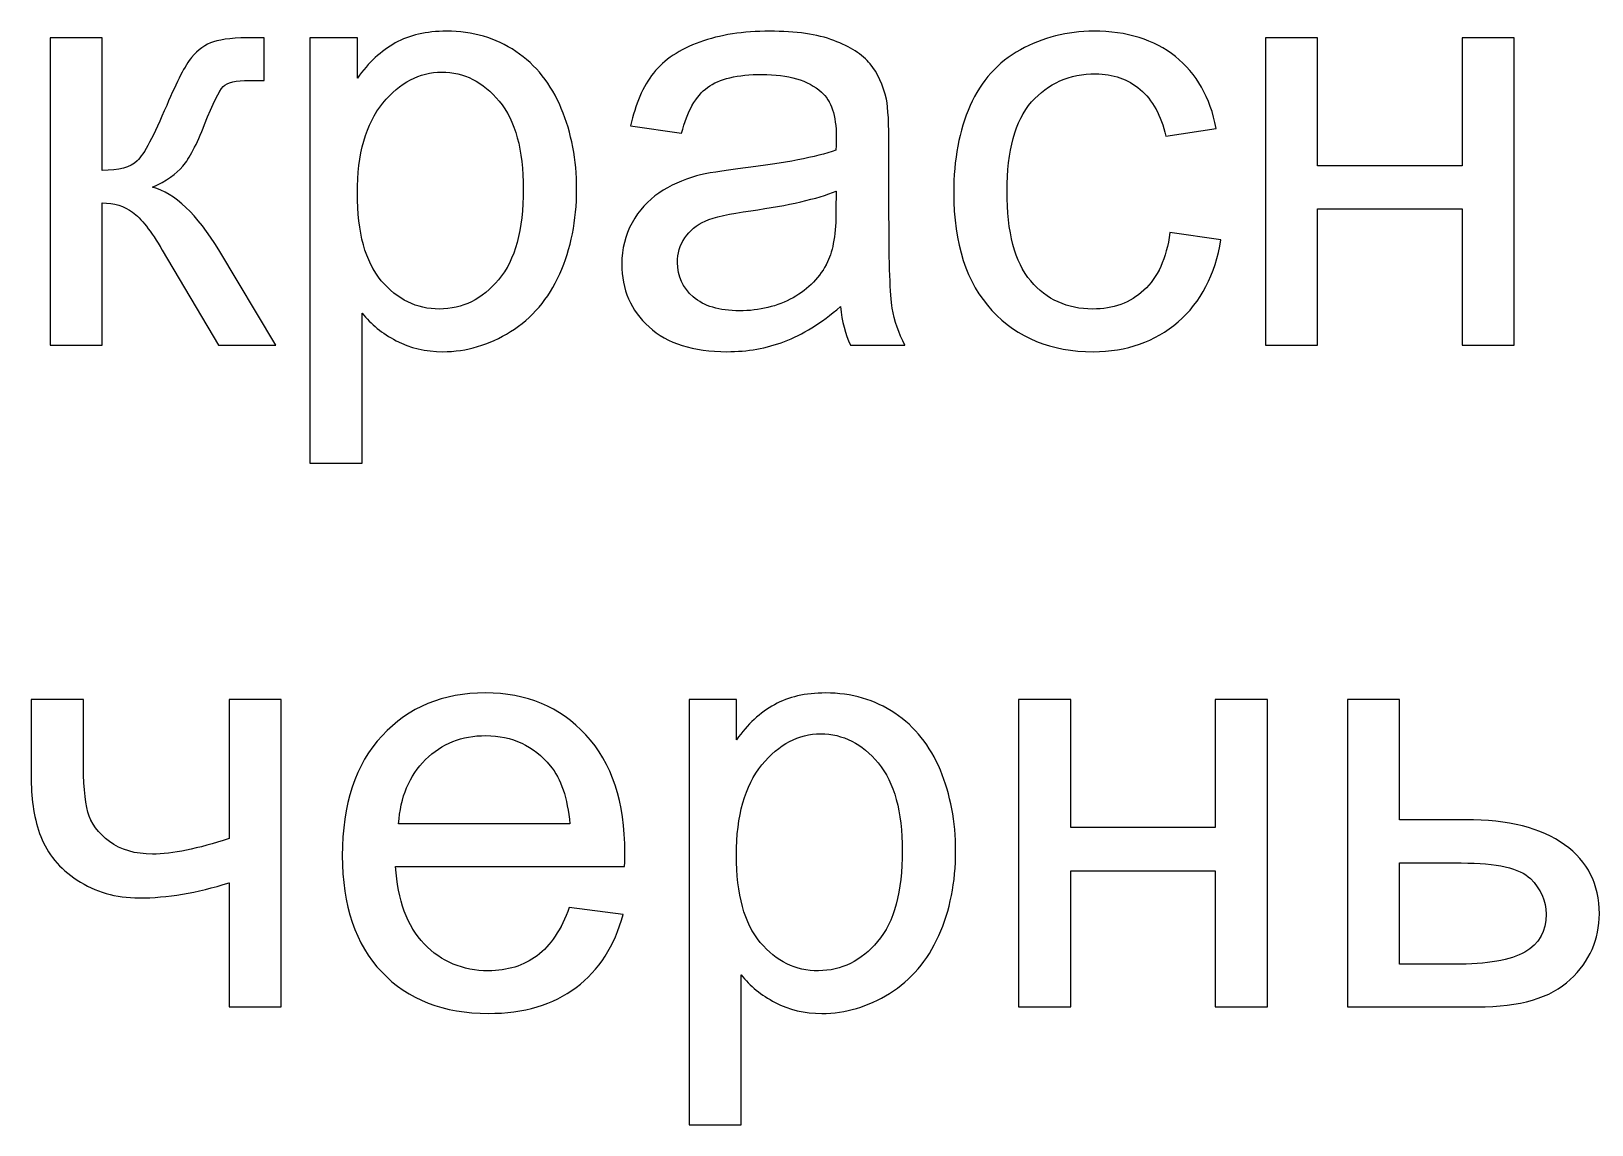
# Model space of a CAD drawing. Header units: millimetres. Extents: x 165 to 617, y -170 to 72.
# Drawn here: x 238.16 to 260.46, y 45.28 to 60.91 of the extents above; entities that cross this region are included whole.
import ezdxf

# ---------------------------------------------------------------- set-up
doc = ezdxf.new("R2010")
doc.units = ezdxf.units.MM
doc.header["$MEASUREMENT"] = 0
doc.layers.add('layer 1', color=7, linetype='Continuous')

msp = doc.modelspace()

# ---------------------------------------------------------------- linework, layer by layer
at = {"layer": 'layer 1', "color": 242}
for points, knots in [([(242.1435, 54.7368), (242.1435, 54.7368), (242.1435, 60.8159), (242.1435, 60.8159), (242.1435, 60.8159), (242.1435, 60.8159), (242.8208, 60.8159), (242.8208, 60.8159), (242.8208, 60.8159), (242.8208, 60.8159), (242.8208, 60.2388), (242.8208, 60.2388), (242.8208, 60.2388), (242.9803, 60.4617), (243.1609, 60.6296), (243.3627, 60.7411), (243.3627, 60.7411), (243.5631, 60.8526), (243.8072, 60.9091), (244.0937, 60.9091), (244.0937, 60.9091), (244.469, 60.9091), (244.7992, 60.8131), (245.0857, 60.6198), (245.0857, 60.6198), (245.3721, 60.4279), (245.588, 60.1555), (245.7348, 59.8056), (245.7348, 59.8056), (245.8801, 59.4542), (245.9535, 59.0704), (245.9535, 58.6513), (245.9535, 58.6513), (245.9535, 58.2039), (245.8731, 57.8004), (245.7122, 57.4405), (245.7122, 57.4405), (245.5513, 57.0821), (245.3171, 56.8069), (245.0095, 56.615), (245.0095, 56.615), (244.7033, 56.4245), (244.3801, 56.3286), (244.0415, 56.3286), (244.0415, 56.3286), (243.7931, 56.3286), (243.5701, 56.3808), (243.374, 56.4852), (243.374, 56.4852), (243.1764, 56.5896), (243.0156, 56.7209), (242.8886, 56.8803), (242.8886, 56.8803), (242.8886, 56.8803), (242.8886, 54.7368), (242.8886, 54.7368), (242.8886, 54.7368), (242.8886, 54.7368), (242.1435, 54.7368), (242.1435, 54.7368)], [0, 0, 0, 0, 0.0625, 0.0625, 0.0625, 0.0625, 0.125, 0.125, 0.125, 0.125, 0.1875, 0.1875, 0.1875, 0.1875, 0.25, 0.25, 0.25, 0.25, 0.3125, 0.3125, 0.3125, 0.3125, 0.375, 0.375, 0.375, 0.375, 0.4375, 0.4375, 0.4375, 0.4375, 0.5, 0.5, 0.5, 0.5, 0.5625, 0.5625, 0.5625, 0.5625, 0.625, 0.625, 0.625, 0.625, 0.6875, 0.6875, 0.6875, 0.6875, 0.75, 0.75, 0.75, 0.75, 0.8125, 0.8125, 0.8125, 0.8125, 0.875, 0.875, 0.875, 0.875, 1, 1, 1, 1]), ([(249.7226, 56.972), (249.446, 56.7364), (249.1793, 56.5713), (248.9239, 56.4739), (248.9239, 56.4739), (248.6685, 56.3765), (248.3948, 56.3286), (248.1012, 56.3286), (248.1012, 56.3286), (247.6186, 56.3286), (247.2475, 56.4457), (246.9879, 56.6813), (246.9879, 56.6813), (246.7282, 56.9156), (246.5984, 57.2162), (246.5984, 57.5816), (246.5984, 57.5816), (246.5984, 57.7961), (246.6478, 57.9923), (246.7452, 58.1701), (246.7452, 58.1701), (246.8439, 58.3479), (246.9723, 58.489), (247.1304, 58.5962), (247.1304, 58.5962), (247.2898, 58.7035), (247.4676, 58.7853), (247.6666, 58.8404), (247.6666, 58.8404), (247.8134, 58.8785), (248.0349, 58.9151), (248.3298, 58.9518), (248.3298, 58.9518), (248.931, 59.0224), (249.3755, 59.1085), (249.6591, 59.2072), (249.6591, 59.2072), (249.6619, 59.3088), (249.6633, 59.3738), (249.6633, 59.4006), (249.6633, 59.4006), (249.6633, 59.7025), (249.5928, 59.9156), (249.4517, 60.0398), (249.4517, 60.0398), (249.2612, 60.2077), (248.9775, 60.291), (248.6022, 60.291), (248.6022, 60.291), (248.2508, 60.291), (247.9912, 60.2289), (247.8247, 60.1061), (247.8247, 60.1061), (247.6567, 59.9834), (247.534, 59.766), (247.4535, 59.4528), (247.4535, 59.4528), (247.4535, 59.4528), (246.7254, 59.5544), (246.7254, 59.5544), (246.7254, 59.5544), (246.7917, 59.8662), (246.9004, 60.1188), (247.0528, 60.3107), (247.0528, 60.3107), (247.2052, 60.5026), (247.4253, 60.6494), (247.7132, 60.7538), (247.7132, 60.7538), (247.9996, 60.8568), (248.3341, 60.9091), (248.7123, 60.9091), (248.7123, 60.9091), (249.0876, 60.9091), (249.3938, 60.8653), (249.6295, 60.7764), (249.6295, 60.7764), (249.8637, 60.6875), (250.0373, 60.5774), (250.1474, 60.4434), (250.1474, 60.4434), (250.2574, 60.3093), (250.335, 60.14), (250.3802, 59.9354), (250.3802, 59.9354), (250.4042, 59.8084), (250.4169, 59.5798), (250.4169, 59.251), (250.4169, 59.251), (250.4169, 59.251), (250.4169, 58.2632), (250.4169, 58.2632), (250.4169, 58.2632), (250.4169, 57.5732), (250.4324, 57.1371), (250.4634, 56.9523), (250.4634, 56.9523), (250.4931, 56.7674), (250.5552, 56.591), (250.6455, 56.4217), (250.6455, 56.4217), (250.6455, 56.4217), (249.8665, 56.4217), (249.8665, 56.4217), (249.8665, 56.4217), (249.7918, 56.5783), (249.7438, 56.7618), (249.7226, 56.972)], [0, 0, 0, 0, 0.0357143, 0.0357143, 0.0357143, 0.0357143, 0.0714286, 0.0714286, 0.0714286, 0.0714286, 0.1071429, 0.1071429, 0.1071429, 0.1071429, 0.1428571, 0.1428571, 0.1428571, 0.1428571, 0.1785714, 0.1785714, 0.1785714, 0.1785714, 0.2142857, 0.2142857, 0.2142857, 0.2142857, 0.25, 0.25, 0.25, 0.25, 0.2857143, 0.2857143, 0.2857143, 0.2857143, 0.3214286, 0.3214286, 0.3214286, 0.3214286, 0.3571429, 0.3571429, 0.3571429, 0.3571429, 0.3928571, 0.3928571, 0.3928571, 0.3928571, 0.4285714, 0.4285714, 0.4285714, 0.4285714, 0.4642857, 0.4642857, 0.4642857, 0.4642857, 0.5, 0.5, 0.5, 0.5, 0.5357143, 0.5357143, 0.5357143, 0.5357143, 0.5714286, 0.5714286, 0.5714286, 0.5714286, 0.6071429, 0.6071429, 0.6071429, 0.6071429, 0.6428571, 0.6428571, 0.6428571, 0.6428571, 0.6785714, 0.6785714, 0.6785714, 0.6785714, 0.7142857, 0.7142857, 0.7142857, 0.7142857, 0.75, 0.75, 0.75, 0.75, 0.7857143, 0.7857143, 0.7857143, 0.7857143, 0.8214286, 0.8214286, 0.8214286, 0.8214286, 0.8571429, 0.8571429, 0.8571429, 0.8571429, 0.8928571, 0.8928571, 0.8928571, 0.8928571, 0.9285714, 0.9285714, 0.9285714, 0.9285714, 1, 1, 1, 1]), ([(254.4315, 58.0304), (254.4315, 58.0304), (255.1596, 57.9288), (255.1596, 57.9288), (255.1596, 57.9288), (255.0792, 57.4278), (254.876, 57.0369), (254.5472, 56.7533), (254.5472, 56.7533), (254.2184, 56.4697), (253.8134, 56.3286), (253.3351, 56.3286), (253.3351, 56.3286), (252.7354, 56.3286), (252.2527, 56.5247), (251.8887, 56.917), (251.8887, 56.917), (251.5232, 57.3093), (251.3412, 57.8709), (251.3412, 58.6019), (251.3412, 58.6019), (251.3412, 59.076), (251.4202, 59.4895), (251.5768, 59.8451), (251.5768, 59.8451), (251.7335, 60.1993), (251.9719, 60.466), (252.2937, 60.6423), (252.2937, 60.6423), (252.614, 60.8202), (252.9625, 60.9091), (253.3407, 60.9091), (253.3407, 60.9091), (253.8163, 60.9091), (254.2071, 60.7891), (254.5091, 60.5478), (254.5091, 60.5478), (254.8125, 60.3065), (255.0072, 59.9636), (255.0919, 59.5205), (255.0919, 59.5205), (255.0919, 59.5205), (254.3722, 59.4104), (254.3722, 59.4104), (254.3722, 59.4104), (254.3031, 59.7054), (254.1817, 59.9269), (254.0054, 60.0765), (254.0054, 60.0765), (253.8304, 60.2247), (253.6187, 60.2994), (253.3704, 60.2994), (253.3704, 60.2994), (252.995, 60.2994), (252.6902, 60.1654), (252.4545, 59.8973), (252.4545, 59.8973), (252.2203, 59.6278), (252.1032, 59.2044), (252.1032, 58.623), (252.1032, 58.623), (252.1032, 58.0332), (252.2161, 57.6056), (252.4418, 57.3389), (252.4418, 57.3389), (252.669, 57.0722), (252.964, 56.9382), (253.3266, 56.9382), (253.3266, 56.9382), (253.6201, 56.9382), (253.8642, 57.0271), (254.059, 57.2063), (254.059, 57.2063), (254.2551, 57.3841), (254.3793, 57.6592), (254.4315, 58.0304)], [0, 0, 0, 0, 0.05, 0.05, 0.05, 0.05, 0.1, 0.1, 0.1, 0.1, 0.15, 0.15, 0.15, 0.15, 0.2, 0.2, 0.2, 0.2, 0.25, 0.25, 0.25, 0.25, 0.3, 0.3, 0.3, 0.3, 0.35, 0.35, 0.35, 0.35, 0.4, 0.4, 0.4, 0.4, 0.45, 0.45, 0.45, 0.45, 0.5, 0.5, 0.5, 0.5, 0.55, 0.55, 0.55, 0.55, 0.6, 0.6, 0.6, 0.6, 0.65, 0.65, 0.65, 0.65, 0.7, 0.7, 0.7, 0.7, 0.75, 0.75, 0.75, 0.75, 0.8, 0.8, 0.8, 0.8, 0.85, 0.85, 0.85, 0.85, 0.9, 0.9, 0.9, 0.9, 1, 1, 1, 1]), ([(238.4308, 60.8159), (238.4308, 60.8159), (239.1759, 60.8159), (239.1759, 60.8159), (239.1759, 60.8159), (239.1759, 60.8159), (239.1759, 58.9194), (239.1759, 58.9194), (239.1759, 58.9194), (239.413, 58.9194), (239.5795, 58.9645), (239.6754, 59.0563), (239.6754, 59.0563), (239.77, 59.1466), (239.9097, 59.4104), (240.096, 59.8493), (240.096, 59.8493), (240.2427, 60.1964), (240.3612, 60.425), (240.4516, 60.5351), (240.4516, 60.5351), (240.5433, 60.6452), (240.6477, 60.72), (240.7662, 60.7581), (240.7662, 60.7581), (240.8862, 60.7962), (241.0767, 60.8159), (241.3377, 60.8159), (241.3377, 60.8159), (241.3377, 60.8159), (241.4873, 60.8159), (241.4873, 60.8159), (241.4873, 60.8159), (241.4873, 60.8159), (241.4873, 60.2021), (241.4873, 60.2021), (241.4873, 60.2021), (241.4873, 60.2021), (241.2799, 60.2063), (241.2799, 60.2063), (241.2799, 60.2063), (241.0837, 60.2063), (240.9581, 60.1767), (240.9031, 60.1188), (240.9031, 60.1188), (240.8453, 60.0581), (240.7564, 59.8775), (240.6378, 59.577), (240.6378, 59.577), (240.5249, 59.2891), (240.4219, 59.0901), (240.3274, 58.9801), (240.3274, 58.9801), (240.2342, 58.87), (240.0889, 58.7698), (239.8928, 58.6781), (239.8928, 58.6781), (240.2131, 58.592), (240.5292, 58.2943), (240.8396, 57.7834), (240.8396, 57.7834), (240.8396, 57.7834), (241.6566, 56.4217), (241.6566, 56.4217), (241.6566, 56.4217), (241.6566, 56.4217), (240.8382, 56.4217), (240.8382, 56.4217), (240.8382, 56.4217), (240.8382, 56.4217), (240.0325, 57.7792), (240.0325, 57.7792), (240.0325, 57.7792), (239.8702, 58.0544), (239.7291, 58.235), (239.6091, 58.3225), (239.6091, 58.3225), (239.4878, 58.41), (239.3438, 58.4537), (239.1759, 58.4537), (239.1759, 58.4537), (239.1759, 58.4537), (239.1759, 56.4217), (239.1759, 56.4217), (239.1759, 56.4217), (239.1759, 56.4217), (238.4308, 56.4217), (238.4308, 56.4217), (238.4308, 56.4217), (238.4308, 56.4217), (238.4308, 60.8159), (238.4308, 60.8159)], [0, 0, 0, 0, 0.0416667, 0.0416667, 0.0416667, 0.0416667, 0.0833333, 0.0833333, 0.0833333, 0.0833333, 0.125, 0.125, 0.125, 0.125, 0.1666667, 0.1666667, 0.1666667, 0.1666667, 0.2083333, 0.2083333, 0.2083333, 0.2083333, 0.25, 0.25, 0.25, 0.25, 0.2916667, 0.2916667, 0.2916667, 0.2916667, 0.3333333, 0.3333333, 0.3333333, 0.3333333, 0.375, 0.375, 0.375, 0.375, 0.4166667, 0.4166667, 0.4166667, 0.4166667, 0.4583333, 0.4583333, 0.4583333, 0.4583333, 0.5, 0.5, 0.5, 0.5, 0.5416667, 0.5416667, 0.5416667, 0.5416667, 0.5833333, 0.5833333, 0.5833333, 0.5833333, 0.625, 0.625, 0.625, 0.625, 0.6666667, 0.6666667, 0.6666667, 0.6666667, 0.7083333, 0.7083333, 0.7083333, 0.7083333, 0.75, 0.75, 0.75, 0.75, 0.7916667, 0.7916667, 0.7916667, 0.7916667, 0.8333333, 0.8333333, 0.8333333, 0.8333333, 0.875, 0.875, 0.875, 0.875, 0.9166667, 0.9166667, 0.9166667, 0.9166667, 1, 1, 1, 1]), ([(255.7947, 60.8159), (255.7947, 60.8159), (256.5398, 60.8159), (256.5398, 60.8159), (256.5398, 60.8159), (256.5398, 60.8159), (256.5398, 58.9871), (256.5398, 58.9871), (256.5398, 58.9871), (256.5398, 58.9871), (258.6056, 58.9871), (258.6056, 58.9871), (258.6056, 58.9871), (258.6056, 58.9871), (258.6056, 60.8159), (258.6056, 60.8159), (258.6056, 60.8159), (258.6056, 60.8159), (259.3507, 60.8159), (259.3507, 60.8159), (259.3507, 60.8159), (259.3507, 60.8159), (259.3507, 56.4217), (259.3507, 56.4217), (259.3507, 56.4217), (259.3507, 56.4217), (258.6056, 56.4217), (258.6056, 56.4217), (258.6056, 56.4217), (258.6056, 56.4217), (258.6056, 58.369), (258.6056, 58.369), (258.6056, 58.369), (258.6056, 58.369), (256.5398, 58.369), (256.5398, 58.369), (256.5398, 58.369), (256.5398, 58.369), (256.5398, 56.4217), (256.5398, 56.4217), (256.5398, 56.4217), (256.5398, 56.4217), (255.7947, 56.4217), (255.7947, 56.4217), (255.7947, 56.4217), (255.7947, 56.4217), (255.7947, 60.8159), (255.7947, 60.8159)], [0, 0, 0, 0, 0.0769231, 0.0769231, 0.0769231, 0.0769231, 0.1538462, 0.1538462, 0.1538462, 0.1538462, 0.2307692, 0.2307692, 0.2307692, 0.2307692, 0.3076923, 0.3076923, 0.3076923, 0.3076923, 0.3846154, 0.3846154, 0.3846154, 0.3846154, 0.4615385, 0.4615385, 0.4615385, 0.4615385, 0.5384615, 0.5384615, 0.5384615, 0.5384615, 0.6153846, 0.6153846, 0.6153846, 0.6153846, 0.6923077, 0.6923077, 0.6923077, 0.6923077, 0.7692308, 0.7692308, 0.7692308, 0.7692308, 0.8461538, 0.8461538, 0.8461538, 0.8461538, 1, 1, 1, 1]), ([(242.8208, 58.592), (242.8208, 58.029), (242.9351, 57.6127), (243.1623, 57.3432), (243.1623, 57.3432), (243.3909, 57.0736), (243.6675, 56.9382), (243.9921, 56.9382), (243.9921, 56.9382), (244.3223, 56.9382), (244.6045, 57.0779), (244.8387, 57.3573), (244.8387, 57.3573), (245.0744, 57.6367), (245.1915, 58.0685), (245.1915, 58.6541), (245.1915, 58.6541), (245.1915, 59.2129), (245.0772, 59.6306), (244.8472, 59.9086), (244.8472, 59.9086), (244.6172, 60.1866), (244.3434, 60.3248), (244.0245, 60.3248), (244.0245, 60.3248), (243.7084, 60.3248), (243.429, 60.1767), (243.1863, 59.8818), (243.1863, 59.8818), (242.9422, 59.5854), (242.8208, 59.1564), (242.8208, 58.592)], [0, 0, 0, 0, 0.1111111, 0.1111111, 0.1111111, 0.1111111, 0.2222222, 0.2222222, 0.2222222, 0.2222222, 0.3333333, 0.3333333, 0.3333333, 0.3333333, 0.4444444, 0.4444444, 0.4444444, 0.4444444, 0.5555556, 0.5555556, 0.5555556, 0.5555556, 0.6666667, 0.6666667, 0.6666667, 0.6666667, 0.7777778, 0.7777778, 0.7777778, 0.7777778, 1, 1, 1, 1]), ([(249.6633, 58.623), (249.3924, 58.513), (248.986, 58.4198), (248.4441, 58.3436), (248.4441, 58.3436), (248.1365, 58.2999), (247.9192, 58.2505), (247.7922, 58.1955), (247.7922, 58.1955), (247.6652, 58.1404), (247.5678, 58.06), (247.4987, 57.9556), (247.4987, 57.9556), (247.4295, 57.8498), (247.3943, 57.7326), (247.3943, 57.6028), (247.3943, 57.6028), (247.3943, 57.4067), (247.4691, 57.2416), (247.62, 57.1103), (247.62, 57.1103), (247.771, 56.9791), (247.9912, 56.9128), (248.2805, 56.9128), (248.2805, 56.9128), (248.5669, 56.9128), (248.8223, 56.9749), (249.0467, 57.1004), (249.0467, 57.1004), (249.2696, 57.2246), (249.4347, 57.3954), (249.5392, 57.6113), (249.5392, 57.6113), (249.6196, 57.7792), (249.6591, 58.0261), (249.6591, 58.3521), (249.6591, 58.3521), (249.6591, 58.3521), (249.6633, 58.623), (249.6633, 58.623)], [0, 0, 0, 0, 0.0909091, 0.0909091, 0.0909091, 0.0909091, 0.1818182, 0.1818182, 0.1818182, 0.1818182, 0.2727273, 0.2727273, 0.2727273, 0.2727273, 0.3636364, 0.3636364, 0.3636364, 0.3636364, 0.4545455, 0.4545455, 0.4545455, 0.4545455, 0.5454545, 0.5454545, 0.5454545, 0.5454545, 0.6363636, 0.6363636, 0.6363636, 0.6363636, 0.7272727, 0.7272727, 0.7272727, 0.7272727, 0.8181818, 0.8181818, 0.8181818, 0.8181818, 1, 1, 1, 1])]:
    msp.add_open_spline(points, degree=3, knots=knots, dxfattribs=at)
at = {"layer": 'layer 1', "color": 242, "lineweight": 9}
for points, knots in [([(242.1435, 54.7368), (242.1435, 54.7368), (242.1435, 60.8159), (242.1435, 60.8159), (242.1435, 60.8159), (242.1435, 60.8159), (242.8208, 60.8159), (242.8208, 60.8159), (242.8208, 60.8159), (242.8208, 60.8159), (242.8208, 60.2388), (242.8208, 60.2388), (242.8208, 60.2388), (242.9803, 60.4617), (243.1609, 60.6296), (243.3627, 60.7411), (243.3627, 60.7411), (243.5631, 60.8526), (243.8072, 60.9091), (244.0937, 60.9091), (244.0937, 60.9091), (244.469, 60.9091), (244.7992, 60.8131), (245.0857, 60.6198), (245.0857, 60.6198), (245.3721, 60.4279), (245.588, 60.1555), (245.7348, 59.8056), (245.7348, 59.8056), (245.8801, 59.4542), (245.9535, 59.0704), (245.9535, 58.6513), (245.9535, 58.6513), (245.9535, 58.2039), (245.8731, 57.8004), (245.7122, 57.4405), (245.7122, 57.4405), (245.5513, 57.0821), (245.3171, 56.8069), (245.0095, 56.615), (245.0095, 56.615), (244.7033, 56.4245), (244.3801, 56.3286), (244.0415, 56.3286), (244.0415, 56.3286), (243.7931, 56.3286), (243.5701, 56.3808), (243.374, 56.4852), (243.374, 56.4852), (243.1764, 56.5896), (243.0156, 56.7209), (242.8886, 56.8803), (242.8886, 56.8803), (242.8886, 56.8803), (242.8886, 54.7368), (242.8886, 54.7368), (242.8886, 54.7368), (242.8886, 54.7368), (242.1435, 54.7368), (242.1435, 54.7368)], [0, 0, 0, 0, 0.0625, 0.0625, 0.0625, 0.0625, 0.125, 0.125, 0.125, 0.125, 0.1875, 0.1875, 0.1875, 0.1875, 0.25, 0.25, 0.25, 0.25, 0.3125, 0.3125, 0.3125, 0.3125, 0.375, 0.375, 0.375, 0.375, 0.4375, 0.4375, 0.4375, 0.4375, 0.5, 0.5, 0.5, 0.5, 0.5625, 0.5625, 0.5625, 0.5625, 0.625, 0.625, 0.625, 0.625, 0.6875, 0.6875, 0.6875, 0.6875, 0.75, 0.75, 0.75, 0.75, 0.8125, 0.8125, 0.8125, 0.8125, 0.875, 0.875, 0.875, 0.875, 1, 1, 1, 1]), ([(249.7226, 56.972), (249.446, 56.7364), (249.1793, 56.5713), (248.9239, 56.4739), (248.9239, 56.4739), (248.6685, 56.3765), (248.3948, 56.3286), (248.1012, 56.3286), (248.1012, 56.3286), (247.6186, 56.3286), (247.2475, 56.4457), (246.9879, 56.6813), (246.9879, 56.6813), (246.7282, 56.9156), (246.5984, 57.2162), (246.5984, 57.5816), (246.5984, 57.5816), (246.5984, 57.7961), (246.6478, 57.9923), (246.7452, 58.1701), (246.7452, 58.1701), (246.8439, 58.3479), (246.9723, 58.489), (247.1304, 58.5962), (247.1304, 58.5962), (247.2898, 58.7035), (247.4676, 58.7853), (247.6666, 58.8404), (247.6666, 58.8404), (247.8134, 58.8785), (248.0349, 58.9151), (248.3298, 58.9518), (248.3298, 58.9518), (248.931, 59.0224), (249.3755, 59.1085), (249.6591, 59.2072), (249.6591, 59.2072), (249.6619, 59.3088), (249.6633, 59.3738), (249.6633, 59.4006), (249.6633, 59.4006), (249.6633, 59.7025), (249.5928, 59.9156), (249.4517, 60.0398), (249.4517, 60.0398), (249.2612, 60.2077), (248.9775, 60.291), (248.6022, 60.291), (248.6022, 60.291), (248.2508, 60.291), (247.9912, 60.2289), (247.8247, 60.1061), (247.8247, 60.1061), (247.6567, 59.9834), (247.534, 59.766), (247.4535, 59.4528), (247.4535, 59.4528), (247.4535, 59.4528), (246.7254, 59.5544), (246.7254, 59.5544), (246.7254, 59.5544), (246.7917, 59.8662), (246.9004, 60.1188), (247.0528, 60.3107), (247.0528, 60.3107), (247.2052, 60.5026), (247.4253, 60.6494), (247.7132, 60.7538), (247.7132, 60.7538), (247.9996, 60.8568), (248.3341, 60.9091), (248.7123, 60.9091), (248.7123, 60.9091), (249.0876, 60.9091), (249.3938, 60.8653), (249.6295, 60.7764), (249.6295, 60.7764), (249.8637, 60.6875), (250.0373, 60.5774), (250.1474, 60.4434), (250.1474, 60.4434), (250.2574, 60.3093), (250.335, 60.14), (250.3802, 59.9354), (250.3802, 59.9354), (250.4042, 59.8084), (250.4169, 59.5798), (250.4169, 59.251), (250.4169, 59.251), (250.4169, 59.251), (250.4169, 58.2632), (250.4169, 58.2632), (250.4169, 58.2632), (250.4169, 57.5732), (250.4324, 57.1371), (250.4634, 56.9523), (250.4634, 56.9523), (250.4931, 56.7674), (250.5552, 56.591), (250.6455, 56.4217), (250.6455, 56.4217), (250.6455, 56.4217), (249.8665, 56.4217), (249.8665, 56.4217), (249.8665, 56.4217), (249.7918, 56.5783), (249.7438, 56.7618), (249.7226, 56.972)], [0, 0, 0, 0, 0.0357143, 0.0357143, 0.0357143, 0.0357143, 0.0714286, 0.0714286, 0.0714286, 0.0714286, 0.1071429, 0.1071429, 0.1071429, 0.1071429, 0.1428571, 0.1428571, 0.1428571, 0.1428571, 0.1785714, 0.1785714, 0.1785714, 0.1785714, 0.2142857, 0.2142857, 0.2142857, 0.2142857, 0.25, 0.25, 0.25, 0.25, 0.2857143, 0.2857143, 0.2857143, 0.2857143, 0.3214286, 0.3214286, 0.3214286, 0.3214286, 0.3571429, 0.3571429, 0.3571429, 0.3571429, 0.3928571, 0.3928571, 0.3928571, 0.3928571, 0.4285714, 0.4285714, 0.4285714, 0.4285714, 0.4642857, 0.4642857, 0.4642857, 0.4642857, 0.5, 0.5, 0.5, 0.5, 0.5357143, 0.5357143, 0.5357143, 0.5357143, 0.5714286, 0.5714286, 0.5714286, 0.5714286, 0.6071429, 0.6071429, 0.6071429, 0.6071429, 0.6428571, 0.6428571, 0.6428571, 0.6428571, 0.6785714, 0.6785714, 0.6785714, 0.6785714, 0.7142857, 0.7142857, 0.7142857, 0.7142857, 0.75, 0.75, 0.75, 0.75, 0.7857143, 0.7857143, 0.7857143, 0.7857143, 0.8214286, 0.8214286, 0.8214286, 0.8214286, 0.8571429, 0.8571429, 0.8571429, 0.8571429, 0.8928571, 0.8928571, 0.8928571, 0.8928571, 0.9285714, 0.9285714, 0.9285714, 0.9285714, 1, 1, 1, 1]), ([(254.4315, 58.0304), (254.4315, 58.0304), (255.1596, 57.9288), (255.1596, 57.9288), (255.1596, 57.9288), (255.0792, 57.4278), (254.876, 57.0369), (254.5472, 56.7533), (254.5472, 56.7533), (254.2184, 56.4697), (253.8134, 56.3286), (253.3351, 56.3286), (253.3351, 56.3286), (252.7354, 56.3286), (252.2527, 56.5247), (251.8887, 56.917), (251.8887, 56.917), (251.5232, 57.3093), (251.3412, 57.8709), (251.3412, 58.6019), (251.3412, 58.6019), (251.3412, 59.076), (251.4202, 59.4895), (251.5768, 59.8451), (251.5768, 59.8451), (251.7335, 60.1993), (251.9719, 60.466), (252.2937, 60.6423), (252.2937, 60.6423), (252.614, 60.8202), (252.9625, 60.9091), (253.3407, 60.9091), (253.3407, 60.9091), (253.8163, 60.9091), (254.2071, 60.7891), (254.5091, 60.5478), (254.5091, 60.5478), (254.8125, 60.3065), (255.0072, 59.9636), (255.0919, 59.5205), (255.0919, 59.5205), (255.0919, 59.5205), (254.3722, 59.4104), (254.3722, 59.4104), (254.3722, 59.4104), (254.3031, 59.7054), (254.1817, 59.9269), (254.0054, 60.0765), (254.0054, 60.0765), (253.8304, 60.2247), (253.6187, 60.2994), (253.3704, 60.2994), (253.3704, 60.2994), (252.995, 60.2994), (252.6902, 60.1654), (252.4545, 59.8973), (252.4545, 59.8973), (252.2203, 59.6278), (252.1032, 59.2044), (252.1032, 58.623), (252.1032, 58.623), (252.1032, 58.0332), (252.2161, 57.6056), (252.4418, 57.3389), (252.4418, 57.3389), (252.669, 57.0722), (252.964, 56.9382), (253.3266, 56.9382), (253.3266, 56.9382), (253.6201, 56.9382), (253.8642, 57.0271), (254.059, 57.2063), (254.059, 57.2063), (254.2551, 57.3841), (254.3793, 57.6592), (254.4315, 58.0304)], [0, 0, 0, 0, 0.05, 0.05, 0.05, 0.05, 0.1, 0.1, 0.1, 0.1, 0.15, 0.15, 0.15, 0.15, 0.2, 0.2, 0.2, 0.2, 0.25, 0.25, 0.25, 0.25, 0.3, 0.3, 0.3, 0.3, 0.35, 0.35, 0.35, 0.35, 0.4, 0.4, 0.4, 0.4, 0.45, 0.45, 0.45, 0.45, 0.5, 0.5, 0.5, 0.5, 0.55, 0.55, 0.55, 0.55, 0.6, 0.6, 0.6, 0.6, 0.65, 0.65, 0.65, 0.65, 0.7, 0.7, 0.7, 0.7, 0.75, 0.75, 0.75, 0.75, 0.8, 0.8, 0.8, 0.8, 0.85, 0.85, 0.85, 0.85, 0.9, 0.9, 0.9, 0.9, 1, 1, 1, 1]), ([(238.4308, 60.8159), (238.4308, 60.8159), (239.1759, 60.8159), (239.1759, 60.8159), (239.1759, 60.8159), (239.1759, 60.8159), (239.1759, 58.9194), (239.1759, 58.9194), (239.1759, 58.9194), (239.413, 58.9194), (239.5795, 58.9645), (239.6754, 59.0563), (239.6754, 59.0563), (239.77, 59.1466), (239.9097, 59.4104), (240.096, 59.8493), (240.096, 59.8493), (240.2427, 60.1964), (240.3612, 60.425), (240.4516, 60.5351), (240.4516, 60.5351), (240.5433, 60.6452), (240.6477, 60.72), (240.7662, 60.7581), (240.7662, 60.7581), (240.8862, 60.7962), (241.0767, 60.8159), (241.3377, 60.8159), (241.3377, 60.8159), (241.3377, 60.8159), (241.4873, 60.8159), (241.4873, 60.8159), (241.4873, 60.8159), (241.4873, 60.8159), (241.4873, 60.2021), (241.4873, 60.2021), (241.4873, 60.2021), (241.4873, 60.2021), (241.2799, 60.2063), (241.2799, 60.2063), (241.2799, 60.2063), (241.0837, 60.2063), (240.9581, 60.1767), (240.9031, 60.1188), (240.9031, 60.1188), (240.8453, 60.0581), (240.7564, 59.8775), (240.6378, 59.577), (240.6378, 59.577), (240.5249, 59.2891), (240.4219, 59.0901), (240.3274, 58.9801), (240.3274, 58.9801), (240.2342, 58.87), (240.0889, 58.7698), (239.8928, 58.6781), (239.8928, 58.6781), (240.2131, 58.592), (240.5292, 58.2943), (240.8396, 57.7834), (240.8396, 57.7834), (240.8396, 57.7834), (241.6566, 56.4217), (241.6566, 56.4217), (241.6566, 56.4217), (241.6566, 56.4217), (240.8382, 56.4217), (240.8382, 56.4217), (240.8382, 56.4217), (240.8382, 56.4217), (240.0325, 57.7792), (240.0325, 57.7792), (240.0325, 57.7792), (239.8702, 58.0544), (239.7291, 58.235), (239.6091, 58.3225), (239.6091, 58.3225), (239.4878, 58.41), (239.3438, 58.4537), (239.1759, 58.4537), (239.1759, 58.4537), (239.1759, 58.4537), (239.1759, 56.4217), (239.1759, 56.4217), (239.1759, 56.4217), (239.1759, 56.4217), (238.4308, 56.4217), (238.4308, 56.4217), (238.4308, 56.4217), (238.4308, 56.4217), (238.4308, 60.8159), (238.4308, 60.8159)], [0, 0, 0, 0, 0.0416667, 0.0416667, 0.0416667, 0.0416667, 0.0833333, 0.0833333, 0.0833333, 0.0833333, 0.125, 0.125, 0.125, 0.125, 0.1666667, 0.1666667, 0.1666667, 0.1666667, 0.2083333, 0.2083333, 0.2083333, 0.2083333, 0.25, 0.25, 0.25, 0.25, 0.2916667, 0.2916667, 0.2916667, 0.2916667, 0.3333333, 0.3333333, 0.3333333, 0.3333333, 0.375, 0.375, 0.375, 0.375, 0.4166667, 0.4166667, 0.4166667, 0.4166667, 0.4583333, 0.4583333, 0.4583333, 0.4583333, 0.5, 0.5, 0.5, 0.5, 0.5416667, 0.5416667, 0.5416667, 0.5416667, 0.5833333, 0.5833333, 0.5833333, 0.5833333, 0.625, 0.625, 0.625, 0.625, 0.6666667, 0.6666667, 0.6666667, 0.6666667, 0.7083333, 0.7083333, 0.7083333, 0.7083333, 0.75, 0.75, 0.75, 0.75, 0.7916667, 0.7916667, 0.7916667, 0.7916667, 0.8333333, 0.8333333, 0.8333333, 0.8333333, 0.875, 0.875, 0.875, 0.875, 0.9166667, 0.9166667, 0.9166667, 0.9166667, 1, 1, 1, 1]), ([(255.7947, 60.8159), (255.7947, 60.8159), (256.5398, 60.8159), (256.5398, 60.8159), (256.5398, 60.8159), (256.5398, 60.8159), (256.5398, 58.9871), (256.5398, 58.9871), (256.5398, 58.9871), (256.5398, 58.9871), (258.6056, 58.9871), (258.6056, 58.9871), (258.6056, 58.9871), (258.6056, 58.9871), (258.6056, 60.8159), (258.6056, 60.8159), (258.6056, 60.8159), (258.6056, 60.8159), (259.3507, 60.8159), (259.3507, 60.8159), (259.3507, 60.8159), (259.3507, 60.8159), (259.3507, 56.4217), (259.3507, 56.4217), (259.3507, 56.4217), (259.3507, 56.4217), (258.6056, 56.4217), (258.6056, 56.4217), (258.6056, 56.4217), (258.6056, 56.4217), (258.6056, 58.369), (258.6056, 58.369), (258.6056, 58.369), (258.6056, 58.369), (256.5398, 58.369), (256.5398, 58.369), (256.5398, 58.369), (256.5398, 58.369), (256.5398, 56.4217), (256.5398, 56.4217), (256.5398, 56.4217), (256.5398, 56.4217), (255.7947, 56.4217), (255.7947, 56.4217), (255.7947, 56.4217), (255.7947, 56.4217), (255.7947, 60.8159), (255.7947, 60.8159)], [0, 0, 0, 0, 0.0769231, 0.0769231, 0.0769231, 0.0769231, 0.1538462, 0.1538462, 0.1538462, 0.1538462, 0.2307692, 0.2307692, 0.2307692, 0.2307692, 0.3076923, 0.3076923, 0.3076923, 0.3076923, 0.3846154, 0.3846154, 0.3846154, 0.3846154, 0.4615385, 0.4615385, 0.4615385, 0.4615385, 0.5384615, 0.5384615, 0.5384615, 0.5384615, 0.6153846, 0.6153846, 0.6153846, 0.6153846, 0.6923077, 0.6923077, 0.6923077, 0.6923077, 0.7692308, 0.7692308, 0.7692308, 0.7692308, 0.8461538, 0.8461538, 0.8461538, 0.8461538, 1, 1, 1, 1]), ([(242.8208, 58.592), (242.8208, 58.029), (242.9351, 57.6127), (243.1623, 57.3432), (243.1623, 57.3432), (243.3909, 57.0736), (243.6675, 56.9382), (243.9921, 56.9382), (243.9921, 56.9382), (244.3223, 56.9382), (244.6045, 57.0779), (244.8387, 57.3573), (244.8387, 57.3573), (245.0744, 57.6367), (245.1915, 58.0685), (245.1915, 58.6541), (245.1915, 58.6541), (245.1915, 59.2129), (245.0772, 59.6306), (244.8472, 59.9086), (244.8472, 59.9086), (244.6172, 60.1866), (244.3434, 60.3248), (244.0245, 60.3248), (244.0245, 60.3248), (243.7084, 60.3248), (243.429, 60.1767), (243.1863, 59.8818), (243.1863, 59.8818), (242.9422, 59.5854), (242.8208, 59.1564), (242.8208, 58.592)], [0, 0, 0, 0, 0.1111111, 0.1111111, 0.1111111, 0.1111111, 0.2222222, 0.2222222, 0.2222222, 0.2222222, 0.3333333, 0.3333333, 0.3333333, 0.3333333, 0.4444444, 0.4444444, 0.4444444, 0.4444444, 0.5555556, 0.5555556, 0.5555556, 0.5555556, 0.6666667, 0.6666667, 0.6666667, 0.6666667, 0.7777778, 0.7777778, 0.7777778, 0.7777778, 1, 1, 1, 1]), ([(249.6633, 58.623), (249.3924, 58.513), (248.986, 58.4198), (248.4441, 58.3436), (248.4441, 58.3436), (248.1365, 58.2999), (247.9192, 58.2505), (247.7922, 58.1955), (247.7922, 58.1955), (247.6652, 58.1404), (247.5678, 58.06), (247.4987, 57.9556), (247.4987, 57.9556), (247.4295, 57.8498), (247.3943, 57.7326), (247.3943, 57.6028), (247.3943, 57.6028), (247.3943, 57.4067), (247.4691, 57.2416), (247.62, 57.1103), (247.62, 57.1103), (247.771, 56.9791), (247.9912, 56.9128), (248.2805, 56.9128), (248.2805, 56.9128), (248.5669, 56.9128), (248.8223, 56.9749), (249.0467, 57.1004), (249.0467, 57.1004), (249.2696, 57.2246), (249.4347, 57.3954), (249.5392, 57.6113), (249.5392, 57.6113), (249.6196, 57.7792), (249.6591, 58.0261), (249.6591, 58.3521), (249.6591, 58.3521), (249.6591, 58.3521), (249.6633, 58.623), (249.6633, 58.623)], [0, 0, 0, 0, 0.0909091, 0.0909091, 0.0909091, 0.0909091, 0.1818182, 0.1818182, 0.1818182, 0.1818182, 0.2727273, 0.2727273, 0.2727273, 0.2727273, 0.3636364, 0.3636364, 0.3636364, 0.3636364, 0.4545455, 0.4545455, 0.4545455, 0.4545455, 0.5454545, 0.5454545, 0.5454545, 0.5454545, 0.6363636, 0.6363636, 0.6363636, 0.6363636, 0.7272727, 0.7272727, 0.7272727, 0.7272727, 0.8181818, 0.8181818, 0.8181818, 0.8181818, 1, 1, 1, 1])]:
    msp.add_open_spline(points, degree=3, knots=knots, dxfattribs=at)
at = {"layer": 'layer 1', "color": 250}
for points, knots in [([(238.1599, 51.3572), (238.1599, 51.3572), (238.905, 51.3572), (238.905, 51.3572), (238.905, 51.3572), (238.905, 51.3572), (238.905, 50.5275), (238.905, 50.5275), (238.905, 50.5275), (238.905, 50.1691), (238.9261, 49.9094), (238.9699, 49.7485), (238.9699, 49.7485), (239.0122, 49.5877), (239.1152, 49.4466), (239.2789, 49.3266), (239.2789, 49.3266), (239.4412, 49.2067), (239.6458, 49.1474), (239.8928, 49.1474), (239.8928, 49.1474), (240.175, 49.1474), (240.539, 49.2222), (240.9878, 49.3704), (240.9878, 49.3704), (240.9878, 49.3704), (240.9878, 51.3572), (240.9878, 51.3572), (240.9878, 51.3572), (240.9878, 51.3572), (241.7328, 51.3572), (241.7328, 51.3572), (241.7328, 51.3572), (241.7328, 51.3572), (241.7328, 46.963), (241.7328, 46.963), (241.7328, 46.963), (241.7328, 46.963), (240.9878, 46.963), (240.9878, 46.963), (240.9878, 46.963), (240.9878, 46.963), (240.9878, 48.7368), (240.9878, 48.7368), (240.9878, 48.7368), (240.5292, 48.5928), (240.1002, 48.5209), (239.7023, 48.5209), (239.7023, 48.5209), (239.3678, 48.5209), (239.0729, 48.6055), (238.8175, 48.7749), (238.8175, 48.7749), (238.5621, 48.9442), (238.3885, 49.1516), (238.2968, 49.3972), (238.2968, 49.3972), (238.2051, 49.6427), (238.1599, 49.9122), (238.1599, 50.2072), (238.1599, 50.2072), (238.1599, 50.2072), (238.1599, 51.3572), (238.1599, 51.3572)], [0, 0, 0, 0, 0.0588235, 0.0588235, 0.0588235, 0.0588235, 0.1176471, 0.1176471, 0.1176471, 0.1176471, 0.1764706, 0.1764706, 0.1764706, 0.1764706, 0.2352941, 0.2352941, 0.2352941, 0.2352941, 0.2941176, 0.2941176, 0.2941176, 0.2941176, 0.3529412, 0.3529412, 0.3529412, 0.3529412, 0.4117647, 0.4117647, 0.4117647, 0.4117647, 0.4705882, 0.4705882, 0.4705882, 0.4705882, 0.5294118, 0.5294118, 0.5294118, 0.5294118, 0.5882353, 0.5882353, 0.5882353, 0.5882353, 0.6470588, 0.6470588, 0.6470588, 0.6470588, 0.7058824, 0.7058824, 0.7058824, 0.7058824, 0.7647059, 0.7647059, 0.7647059, 0.7647059, 0.8235294, 0.8235294, 0.8235294, 0.8235294, 0.8823529, 0.8823529, 0.8823529, 0.8823529, 1, 1, 1, 1]), ([(245.8477, 48.3854), (245.8477, 48.3854), (246.6182, 48.2838), (246.6182, 48.2838), (246.6182, 48.2838), (246.4982, 47.8365), (246.2739, 47.4879), (245.9465, 47.241), (245.9465, 47.241), (245.6191, 46.994), (245.2014, 46.8699), (244.692, 46.8699), (244.692, 46.8699), (244.0514, 46.8699), (243.5434, 47.0674), (243.168, 47.4625), (243.168, 47.4625), (242.7926, 47.8562), (242.605, 48.4108), (242.605, 49.1234), (242.605, 49.1234), (242.605, 49.86), (242.7941, 50.4329), (243.1736, 50.8393), (243.1736, 50.8393), (243.5532, 51.2472), (244.0457, 51.4504), (244.6511, 51.4504), (244.6511, 51.4504), (245.2367, 51.4504), (245.7151, 51.2514), (246.0862, 50.852), (246.0862, 50.852), (246.4573, 50.4527), (246.6436, 49.8911), (246.6436, 49.1672), (246.6436, 49.1672), (246.6436, 49.1234), (246.6422, 49.0571), (246.6394, 48.9696), (246.6394, 48.9696), (246.6394, 48.9696), (243.367, 48.9696), (243.367, 48.9696), (243.367, 48.9696), (243.3952, 48.4884), (243.5307, 48.1187), (243.7762, 47.8633), (243.7762, 47.8633), (244.0203, 47.6079), (244.3265, 47.4795), (244.692, 47.4795), (244.692, 47.4795), (244.9644, 47.4795), (245.1972, 47.5514), (245.3891, 47.6954), (245.3891, 47.6954), (245.5824, 47.8393), (245.7348, 48.0693), (245.8477, 48.3854)], [0, 0, 0, 0, 0.0625, 0.0625, 0.0625, 0.0625, 0.125, 0.125, 0.125, 0.125, 0.1875, 0.1875, 0.1875, 0.1875, 0.25, 0.25, 0.25, 0.25, 0.3125, 0.3125, 0.3125, 0.3125, 0.375, 0.375, 0.375, 0.375, 0.4375, 0.4375, 0.4375, 0.4375, 0.5, 0.5, 0.5, 0.5, 0.5625, 0.5625, 0.5625, 0.5625, 0.625, 0.625, 0.625, 0.625, 0.6875, 0.6875, 0.6875, 0.6875, 0.75, 0.75, 0.75, 0.75, 0.8125, 0.8125, 0.8125, 0.8125, 0.875, 0.875, 0.875, 0.875, 1, 1, 1, 1]), ([(247.5594, 45.2781), (247.5594, 45.2781), (247.5594, 51.3572), (247.5594, 51.3572), (247.5594, 51.3572), (247.5594, 51.3572), (248.2367, 51.3572), (248.2367, 51.3572), (248.2367, 51.3572), (248.2367, 51.3572), (248.2367, 50.7801), (248.2367, 50.7801), (248.2367, 50.7801), (248.3962, 51.003), (248.5768, 51.1709), (248.7786, 51.2824), (248.7786, 51.2824), (248.979, 51.3939), (249.2231, 51.4504), (249.5096, 51.4504), (249.5096, 51.4504), (249.8849, 51.4504), (250.2151, 51.3544), (250.5016, 51.1611), (250.5016, 51.1611), (250.788, 50.9692), (251.0039, 50.6968), (251.1507, 50.3469), (251.1507, 50.3469), (251.296, 49.9955), (251.3694, 49.6117), (251.3694, 49.1926), (251.3694, 49.1926), (251.3694, 48.7452), (251.289, 48.3417), (251.1281, 47.9818), (251.1281, 47.9818), (250.9672, 47.6234), (250.733, 47.3482), (250.4254, 47.1563), (250.4254, 47.1563), (250.1192, 46.9658), (249.796, 46.8699), (249.4574, 46.8699), (249.4574, 46.8699), (249.209, 46.8699), (248.986, 46.9221), (248.7899, 47.0265), (248.7899, 47.0265), (248.5923, 47.1309), (248.4315, 47.2622), (248.3045, 47.4216), (248.3045, 47.4216), (248.3045, 47.4216), (248.3045, 45.2781), (248.3045, 45.2781), (248.3045, 45.2781), (248.3045, 45.2781), (247.5594, 45.2781), (247.5594, 45.2781)], [0, 0, 0, 0, 0.0625, 0.0625, 0.0625, 0.0625, 0.125, 0.125, 0.125, 0.125, 0.1875, 0.1875, 0.1875, 0.1875, 0.25, 0.25, 0.25, 0.25, 0.3125, 0.3125, 0.3125, 0.3125, 0.375, 0.375, 0.375, 0.375, 0.4375, 0.4375, 0.4375, 0.4375, 0.5, 0.5, 0.5, 0.5, 0.5625, 0.5625, 0.5625, 0.5625, 0.625, 0.625, 0.625, 0.625, 0.6875, 0.6875, 0.6875, 0.6875, 0.75, 0.75, 0.75, 0.75, 0.8125, 0.8125, 0.8125, 0.8125, 0.875, 0.875, 0.875, 0.875, 1, 1, 1, 1]), ([(252.2683, 51.3572), (252.2683, 51.3572), (253.0134, 51.3572), (253.0134, 51.3572), (253.0134, 51.3572), (253.0134, 51.3572), (253.0134, 49.5284), (253.0134, 49.5284), (253.0134, 49.5284), (253.0134, 49.5284), (255.0792, 49.5284), (255.0792, 49.5284), (255.0792, 49.5284), (255.0792, 49.5284), (255.0792, 51.3572), (255.0792, 51.3572), (255.0792, 51.3572), (255.0792, 51.3572), (255.8243, 51.3572), (255.8243, 51.3572), (255.8243, 51.3572), (255.8243, 51.3572), (255.8243, 46.963), (255.8243, 46.963), (255.8243, 46.963), (255.8243, 46.963), (255.0792, 46.963), (255.0792, 46.963), (255.0792, 46.963), (255.0792, 46.963), (255.0792, 48.9103), (255.0792, 48.9103), (255.0792, 48.9103), (255.0792, 48.9103), (253.0134, 48.9103), (253.0134, 48.9103), (253.0134, 48.9103), (253.0134, 48.9103), (253.0134, 46.963), (253.0134, 46.963), (253.0134, 46.963), (253.0134, 46.963), (252.2683, 46.963), (252.2683, 46.963), (252.2683, 46.963), (252.2683, 46.963), (252.2683, 51.3572), (252.2683, 51.3572)], [0, 0, 0, 0, 0.0769231, 0.0769231, 0.0769231, 0.0769231, 0.1538462, 0.1538462, 0.1538462, 0.1538462, 0.2307692, 0.2307692, 0.2307692, 0.2307692, 0.3076923, 0.3076923, 0.3076923, 0.3076923, 0.3846154, 0.3846154, 0.3846154, 0.3846154, 0.4615385, 0.4615385, 0.4615385, 0.4615385, 0.5384615, 0.5384615, 0.5384615, 0.5384615, 0.6153846, 0.6153846, 0.6153846, 0.6153846, 0.6923077, 0.6923077, 0.6923077, 0.6923077, 0.7692308, 0.7692308, 0.7692308, 0.7692308, 0.8461538, 0.8461538, 0.8461538, 0.8461538, 1, 1, 1, 1]), ([(256.9687, 51.3572), (256.9687, 51.3572), (257.7138, 51.3572), (257.7138, 51.3572), (257.7138, 51.3572), (257.7138, 51.3572), (257.7138, 49.6385), (257.7138, 49.6385), (257.7138, 49.6385), (257.7138, 49.6385), (258.6536, 49.6385), (258.6536, 49.6385), (258.6536, 49.6385), (259.2674, 49.6385), (259.7387, 49.5199), (260.0703, 49.2815), (260.0703, 49.2815), (260.4019, 49.043), (260.567, 48.7142), (260.567, 48.2951), (260.567, 48.2951), (260.567, 47.9282), (260.4288, 47.6149), (260.1522, 47.3539), (260.1522, 47.3539), (259.8756, 47.0928), (259.4339, 46.963), (258.8257, 46.963), (258.8257, 46.963), (258.8257, 46.963), (256.9687, 46.963), (256.9687, 46.963), (256.9687, 46.963), (256.9687, 46.963), (256.9687, 51.3572), (256.9687, 51.3572)], [0, 0, 0, 0, 0.1, 0.1, 0.1, 0.1, 0.2, 0.2, 0.2, 0.2, 0.3, 0.3, 0.3, 0.3, 0.4, 0.4, 0.4, 0.4, 0.5, 0.5, 0.5, 0.5, 0.6, 0.6, 0.6, 0.6, 0.7, 0.7, 0.7, 0.7, 0.8, 0.8, 0.8, 0.8, 1, 1, 1, 1]), ([(248.2367, 49.1333), (248.2367, 48.5703), (248.351, 48.154), (248.5782, 47.8845), (248.5782, 47.8845), (248.8068, 47.6149), (249.0834, 47.4795), (249.408, 47.4795), (249.408, 47.4795), (249.7382, 47.4795), (250.0204, 47.6192), (250.2546, 47.8986), (250.2546, 47.8986), (250.4903, 48.178), (250.6074, 48.6098), (250.6074, 49.1954), (250.6074, 49.1954), (250.6074, 49.7542), (250.4931, 50.1719), (250.2631, 50.4499), (250.2631, 50.4499), (250.0331, 50.7279), (249.7593, 50.8661), (249.4404, 50.8661), (249.4404, 50.8661), (249.1243, 50.8661), (248.8449, 50.718), (248.6022, 50.4231), (248.6022, 50.4231), (248.3581, 50.1267), (248.2367, 49.6977), (248.2367, 49.1333)], [0, 0, 0, 0, 0.1111111, 0.1111111, 0.1111111, 0.1111111, 0.2222222, 0.2222222, 0.2222222, 0.2222222, 0.3333333, 0.3333333, 0.3333333, 0.3333333, 0.4444444, 0.4444444, 0.4444444, 0.4444444, 0.5555556, 0.5555556, 0.5555556, 0.5555556, 0.6666667, 0.6666667, 0.6666667, 0.6666667, 0.7777778, 0.7777778, 0.7777778, 0.7777778, 1, 1, 1, 1]), ([(243.4093, 49.5792), (243.4093, 49.5792), (245.8562, 49.5792), (245.8562, 49.5792), (245.8562, 49.5792), (245.8237, 49.9489), (245.7292, 50.2255), (245.5754, 50.4104), (245.5754, 50.4104), (245.3397, 50.6968), (245.0321, 50.8407), (244.6553, 50.8407), (244.6553, 50.8407), (244.3138, 50.8407), (244.0274, 50.7264), (243.7945, 50.4978), (243.7945, 50.4978), (243.5631, 50.2692), (243.4347, 49.963), (243.4093, 49.5792)], [0, 0, 0, 0, 0.1666667, 0.1666667, 0.1666667, 0.1666667, 0.3333333, 0.3333333, 0.3333333, 0.3333333, 0.5, 0.5, 0.5, 0.5, 0.6666667, 0.6666667, 0.6666667, 0.6666667, 1, 1, 1, 1]), ([(257.7138, 47.5726), (257.7138, 47.5726), (258.4955, 47.5726), (258.4955, 47.5726), (258.4955, 47.5726), (258.9654, 47.5726), (259.3027, 47.6305), (259.5031, 47.7462), (259.5031, 47.7462), (259.7049, 47.8619), (259.805, 48.0425), (259.805, 48.288), (259.805, 48.288), (259.805, 48.4785), (259.7303, 48.6479), (259.5821, 48.7975), (259.5821, 48.7975), (259.4325, 48.9456), (259.1037, 49.0204), (258.5943, 49.0204), (258.5943, 49.0204), (258.5943, 49.0204), (257.7138, 49.0204), (257.7138, 49.0204), (257.7138, 49.0204), (257.7138, 49.0204), (257.7138, 47.5726), (257.7138, 47.5726)], [0, 0, 0, 0, 0.125, 0.125, 0.125, 0.125, 0.25, 0.25, 0.25, 0.25, 0.375, 0.375, 0.375, 0.375, 0.5, 0.5, 0.5, 0.5, 0.625, 0.625, 0.625, 0.625, 0.75, 0.75, 0.75, 0.75, 1, 1, 1, 1])]:
    msp.add_open_spline(points, degree=3, knots=knots, dxfattribs=at)
at = {"layer": 'layer 1', "color": 250, "lineweight": 9}
for points, knots in [([(238.1599, 51.3572), (238.1599, 51.3572), (238.905, 51.3572), (238.905, 51.3572), (238.905, 51.3572), (238.905, 51.3572), (238.905, 50.5275), (238.905, 50.5275), (238.905, 50.5275), (238.905, 50.1691), (238.9261, 49.9094), (238.9699, 49.7485), (238.9699, 49.7485), (239.0122, 49.5877), (239.1152, 49.4466), (239.2789, 49.3266), (239.2789, 49.3266), (239.4412, 49.2067), (239.6458, 49.1474), (239.8928, 49.1474), (239.8928, 49.1474), (240.175, 49.1474), (240.539, 49.2222), (240.9878, 49.3704), (240.9878, 49.3704), (240.9878, 49.3704), (240.9878, 51.3572), (240.9878, 51.3572), (240.9878, 51.3572), (240.9878, 51.3572), (241.7328, 51.3572), (241.7328, 51.3572), (241.7328, 51.3572), (241.7328, 51.3572), (241.7328, 46.963), (241.7328, 46.963), (241.7328, 46.963), (241.7328, 46.963), (240.9878, 46.963), (240.9878, 46.963), (240.9878, 46.963), (240.9878, 46.963), (240.9878, 48.7368), (240.9878, 48.7368), (240.9878, 48.7368), (240.5292, 48.5928), (240.1002, 48.5209), (239.7023, 48.5209), (239.7023, 48.5209), (239.3678, 48.5209), (239.0729, 48.6055), (238.8175, 48.7749), (238.8175, 48.7749), (238.5621, 48.9442), (238.3885, 49.1516), (238.2968, 49.3972), (238.2968, 49.3972), (238.2051, 49.6427), (238.1599, 49.9122), (238.1599, 50.2072), (238.1599, 50.2072), (238.1599, 50.2072), (238.1599, 51.3572), (238.1599, 51.3572)], [0, 0, 0, 0, 0.0588235, 0.0588235, 0.0588235, 0.0588235, 0.1176471, 0.1176471, 0.1176471, 0.1176471, 0.1764706, 0.1764706, 0.1764706, 0.1764706, 0.2352941, 0.2352941, 0.2352941, 0.2352941, 0.2941176, 0.2941176, 0.2941176, 0.2941176, 0.3529412, 0.3529412, 0.3529412, 0.3529412, 0.4117647, 0.4117647, 0.4117647, 0.4117647, 0.4705882, 0.4705882, 0.4705882, 0.4705882, 0.5294118, 0.5294118, 0.5294118, 0.5294118, 0.5882353, 0.5882353, 0.5882353, 0.5882353, 0.6470588, 0.6470588, 0.6470588, 0.6470588, 0.7058824, 0.7058824, 0.7058824, 0.7058824, 0.7647059, 0.7647059, 0.7647059, 0.7647059, 0.8235294, 0.8235294, 0.8235294, 0.8235294, 0.8823529, 0.8823529, 0.8823529, 0.8823529, 1, 1, 1, 1]), ([(245.8477, 48.3854), (245.8477, 48.3854), (246.6182, 48.2838), (246.6182, 48.2838), (246.6182, 48.2838), (246.4982, 47.8365), (246.2739, 47.4879), (245.9465, 47.241), (245.9465, 47.241), (245.6191, 46.994), (245.2014, 46.8699), (244.692, 46.8699), (244.692, 46.8699), (244.0514, 46.8699), (243.5434, 47.0674), (243.168, 47.4625), (243.168, 47.4625), (242.7926, 47.8562), (242.605, 48.4108), (242.605, 49.1234), (242.605, 49.1234), (242.605, 49.86), (242.7941, 50.4329), (243.1736, 50.8393), (243.1736, 50.8393), (243.5532, 51.2472), (244.0457, 51.4504), (244.6511, 51.4504), (244.6511, 51.4504), (245.2367, 51.4504), (245.7151, 51.2514), (246.0862, 50.852), (246.0862, 50.852), (246.4573, 50.4527), (246.6436, 49.8911), (246.6436, 49.1672), (246.6436, 49.1672), (246.6436, 49.1234), (246.6422, 49.0571), (246.6394, 48.9696), (246.6394, 48.9696), (246.6394, 48.9696), (243.367, 48.9696), (243.367, 48.9696), (243.367, 48.9696), (243.3952, 48.4884), (243.5307, 48.1187), (243.7762, 47.8633), (243.7762, 47.8633), (244.0203, 47.6079), (244.3265, 47.4795), (244.692, 47.4795), (244.692, 47.4795), (244.9644, 47.4795), (245.1972, 47.5514), (245.3891, 47.6954), (245.3891, 47.6954), (245.5824, 47.8393), (245.7348, 48.0693), (245.8477, 48.3854)], [0, 0, 0, 0, 0.0625, 0.0625, 0.0625, 0.0625, 0.125, 0.125, 0.125, 0.125, 0.1875, 0.1875, 0.1875, 0.1875, 0.25, 0.25, 0.25, 0.25, 0.3125, 0.3125, 0.3125, 0.3125, 0.375, 0.375, 0.375, 0.375, 0.4375, 0.4375, 0.4375, 0.4375, 0.5, 0.5, 0.5, 0.5, 0.5625, 0.5625, 0.5625, 0.5625, 0.625, 0.625, 0.625, 0.625, 0.6875, 0.6875, 0.6875, 0.6875, 0.75, 0.75, 0.75, 0.75, 0.8125, 0.8125, 0.8125, 0.8125, 0.875, 0.875, 0.875, 0.875, 1, 1, 1, 1]), ([(247.5594, 45.2781), (247.5594, 45.2781), (247.5594, 51.3572), (247.5594, 51.3572), (247.5594, 51.3572), (247.5594, 51.3572), (248.2367, 51.3572), (248.2367, 51.3572), (248.2367, 51.3572), (248.2367, 51.3572), (248.2367, 50.7801), (248.2367, 50.7801), (248.2367, 50.7801), (248.3962, 51.003), (248.5768, 51.1709), (248.7786, 51.2824), (248.7786, 51.2824), (248.979, 51.3939), (249.2231, 51.4504), (249.5096, 51.4504), (249.5096, 51.4504), (249.8849, 51.4504), (250.2151, 51.3544), (250.5016, 51.1611), (250.5016, 51.1611), (250.788, 50.9692), (251.0039, 50.6968), (251.1507, 50.3469), (251.1507, 50.3469), (251.296, 49.9955), (251.3694, 49.6117), (251.3694, 49.1926), (251.3694, 49.1926), (251.3694, 48.7452), (251.289, 48.3417), (251.1281, 47.9818), (251.1281, 47.9818), (250.9672, 47.6234), (250.733, 47.3482), (250.4254, 47.1563), (250.4254, 47.1563), (250.1192, 46.9658), (249.796, 46.8699), (249.4574, 46.8699), (249.4574, 46.8699), (249.209, 46.8699), (248.986, 46.9221), (248.7899, 47.0265), (248.7899, 47.0265), (248.5923, 47.1309), (248.4315, 47.2622), (248.3045, 47.4216), (248.3045, 47.4216), (248.3045, 47.4216), (248.3045, 45.2781), (248.3045, 45.2781), (248.3045, 45.2781), (248.3045, 45.2781), (247.5594, 45.2781), (247.5594, 45.2781)], [0, 0, 0, 0, 0.0625, 0.0625, 0.0625, 0.0625, 0.125, 0.125, 0.125, 0.125, 0.1875, 0.1875, 0.1875, 0.1875, 0.25, 0.25, 0.25, 0.25, 0.3125, 0.3125, 0.3125, 0.3125, 0.375, 0.375, 0.375, 0.375, 0.4375, 0.4375, 0.4375, 0.4375, 0.5, 0.5, 0.5, 0.5, 0.5625, 0.5625, 0.5625, 0.5625, 0.625, 0.625, 0.625, 0.625, 0.6875, 0.6875, 0.6875, 0.6875, 0.75, 0.75, 0.75, 0.75, 0.8125, 0.8125, 0.8125, 0.8125, 0.875, 0.875, 0.875, 0.875, 1, 1, 1, 1]), ([(252.2683, 51.3572), (252.2683, 51.3572), (253.0134, 51.3572), (253.0134, 51.3572), (253.0134, 51.3572), (253.0134, 51.3572), (253.0134, 49.5284), (253.0134, 49.5284), (253.0134, 49.5284), (253.0134, 49.5284), (255.0792, 49.5284), (255.0792, 49.5284), (255.0792, 49.5284), (255.0792, 49.5284), (255.0792, 51.3572), (255.0792, 51.3572), (255.0792, 51.3572), (255.0792, 51.3572), (255.8243, 51.3572), (255.8243, 51.3572), (255.8243, 51.3572), (255.8243, 51.3572), (255.8243, 46.963), (255.8243, 46.963), (255.8243, 46.963), (255.8243, 46.963), (255.0792, 46.963), (255.0792, 46.963), (255.0792, 46.963), (255.0792, 46.963), (255.0792, 48.9103), (255.0792, 48.9103), (255.0792, 48.9103), (255.0792, 48.9103), (253.0134, 48.9103), (253.0134, 48.9103), (253.0134, 48.9103), (253.0134, 48.9103), (253.0134, 46.963), (253.0134, 46.963), (253.0134, 46.963), (253.0134, 46.963), (252.2683, 46.963), (252.2683, 46.963), (252.2683, 46.963), (252.2683, 46.963), (252.2683, 51.3572), (252.2683, 51.3572)], [0, 0, 0, 0, 0.0769231, 0.0769231, 0.0769231, 0.0769231, 0.1538462, 0.1538462, 0.1538462, 0.1538462, 0.2307692, 0.2307692, 0.2307692, 0.2307692, 0.3076923, 0.3076923, 0.3076923, 0.3076923, 0.3846154, 0.3846154, 0.3846154, 0.3846154, 0.4615385, 0.4615385, 0.4615385, 0.4615385, 0.5384615, 0.5384615, 0.5384615, 0.5384615, 0.6153846, 0.6153846, 0.6153846, 0.6153846, 0.6923077, 0.6923077, 0.6923077, 0.6923077, 0.7692308, 0.7692308, 0.7692308, 0.7692308, 0.8461538, 0.8461538, 0.8461538, 0.8461538, 1, 1, 1, 1]), ([(256.9687, 51.3572), (256.9687, 51.3572), (257.7138, 51.3572), (257.7138, 51.3572), (257.7138, 51.3572), (257.7138, 51.3572), (257.7138, 49.6385), (257.7138, 49.6385), (257.7138, 49.6385), (257.7138, 49.6385), (258.6536, 49.6385), (258.6536, 49.6385), (258.6536, 49.6385), (259.2674, 49.6385), (259.7387, 49.5199), (260.0703, 49.2815), (260.0703, 49.2815), (260.4019, 49.043), (260.567, 48.7142), (260.567, 48.2951), (260.567, 48.2951), (260.567, 47.9282), (260.4288, 47.6149), (260.1522, 47.3539), (260.1522, 47.3539), (259.8756, 47.0928), (259.4339, 46.963), (258.8257, 46.963), (258.8257, 46.963), (258.8257, 46.963), (256.9687, 46.963), (256.9687, 46.963), (256.9687, 46.963), (256.9687, 46.963), (256.9687, 51.3572), (256.9687, 51.3572)], [0, 0, 0, 0, 0.1, 0.1, 0.1, 0.1, 0.2, 0.2, 0.2, 0.2, 0.3, 0.3, 0.3, 0.3, 0.4, 0.4, 0.4, 0.4, 0.5, 0.5, 0.5, 0.5, 0.6, 0.6, 0.6, 0.6, 0.7, 0.7, 0.7, 0.7, 0.8, 0.8, 0.8, 0.8, 1, 1, 1, 1]), ([(248.2367, 49.1333), (248.2367, 48.5703), (248.351, 48.154), (248.5782, 47.8845), (248.5782, 47.8845), (248.8068, 47.6149), (249.0834, 47.4795), (249.408, 47.4795), (249.408, 47.4795), (249.7382, 47.4795), (250.0204, 47.6192), (250.2546, 47.8986), (250.2546, 47.8986), (250.4903, 48.178), (250.6074, 48.6098), (250.6074, 49.1954), (250.6074, 49.1954), (250.6074, 49.7542), (250.4931, 50.1719), (250.2631, 50.4499), (250.2631, 50.4499), (250.0331, 50.7279), (249.7593, 50.8661), (249.4404, 50.8661), (249.4404, 50.8661), (249.1243, 50.8661), (248.8449, 50.718), (248.6022, 50.4231), (248.6022, 50.4231), (248.3581, 50.1267), (248.2367, 49.6977), (248.2367, 49.1333)], [0, 0, 0, 0, 0.1111111, 0.1111111, 0.1111111, 0.1111111, 0.2222222, 0.2222222, 0.2222222, 0.2222222, 0.3333333, 0.3333333, 0.3333333, 0.3333333, 0.4444444, 0.4444444, 0.4444444, 0.4444444, 0.5555556, 0.5555556, 0.5555556, 0.5555556, 0.6666667, 0.6666667, 0.6666667, 0.6666667, 0.7777778, 0.7777778, 0.7777778, 0.7777778, 1, 1, 1, 1]), ([(243.4093, 49.5792), (243.4093, 49.5792), (245.8562, 49.5792), (245.8562, 49.5792), (245.8562, 49.5792), (245.8237, 49.9489), (245.7292, 50.2255), (245.5754, 50.4104), (245.5754, 50.4104), (245.3397, 50.6968), (245.0321, 50.8407), (244.6553, 50.8407), (244.6553, 50.8407), (244.3138, 50.8407), (244.0274, 50.7264), (243.7945, 50.4978), (243.7945, 50.4978), (243.5631, 50.2692), (243.4347, 49.963), (243.4093, 49.5792)], [0, 0, 0, 0, 0.1666667, 0.1666667, 0.1666667, 0.1666667, 0.3333333, 0.3333333, 0.3333333, 0.3333333, 0.5, 0.5, 0.5, 0.5, 0.6666667, 0.6666667, 0.6666667, 0.6666667, 1, 1, 1, 1]), ([(257.7138, 47.5726), (257.7138, 47.5726), (258.4955, 47.5726), (258.4955, 47.5726), (258.4955, 47.5726), (258.9654, 47.5726), (259.3027, 47.6305), (259.5031, 47.7462), (259.5031, 47.7462), (259.7049, 47.8619), (259.805, 48.0425), (259.805, 48.288), (259.805, 48.288), (259.805, 48.4785), (259.7303, 48.6479), (259.5821, 48.7975), (259.5821, 48.7975), (259.4325, 48.9456), (259.1037, 49.0204), (258.5943, 49.0204), (258.5943, 49.0204), (258.5943, 49.0204), (257.7138, 49.0204), (257.7138, 49.0204), (257.7138, 49.0204), (257.7138, 49.0204), (257.7138, 47.5726), (257.7138, 47.5726)], [0, 0, 0, 0, 0.125, 0.125, 0.125, 0.125, 0.25, 0.25, 0.25, 0.25, 0.375, 0.375, 0.375, 0.375, 0.5, 0.5, 0.5, 0.5, 0.625, 0.625, 0.625, 0.625, 0.75, 0.75, 0.75, 0.75, 1, 1, 1, 1])]:
    msp.add_open_spline(points, degree=3, knots=knots, dxfattribs=at)

doc.saveas('drawing.dxf')
